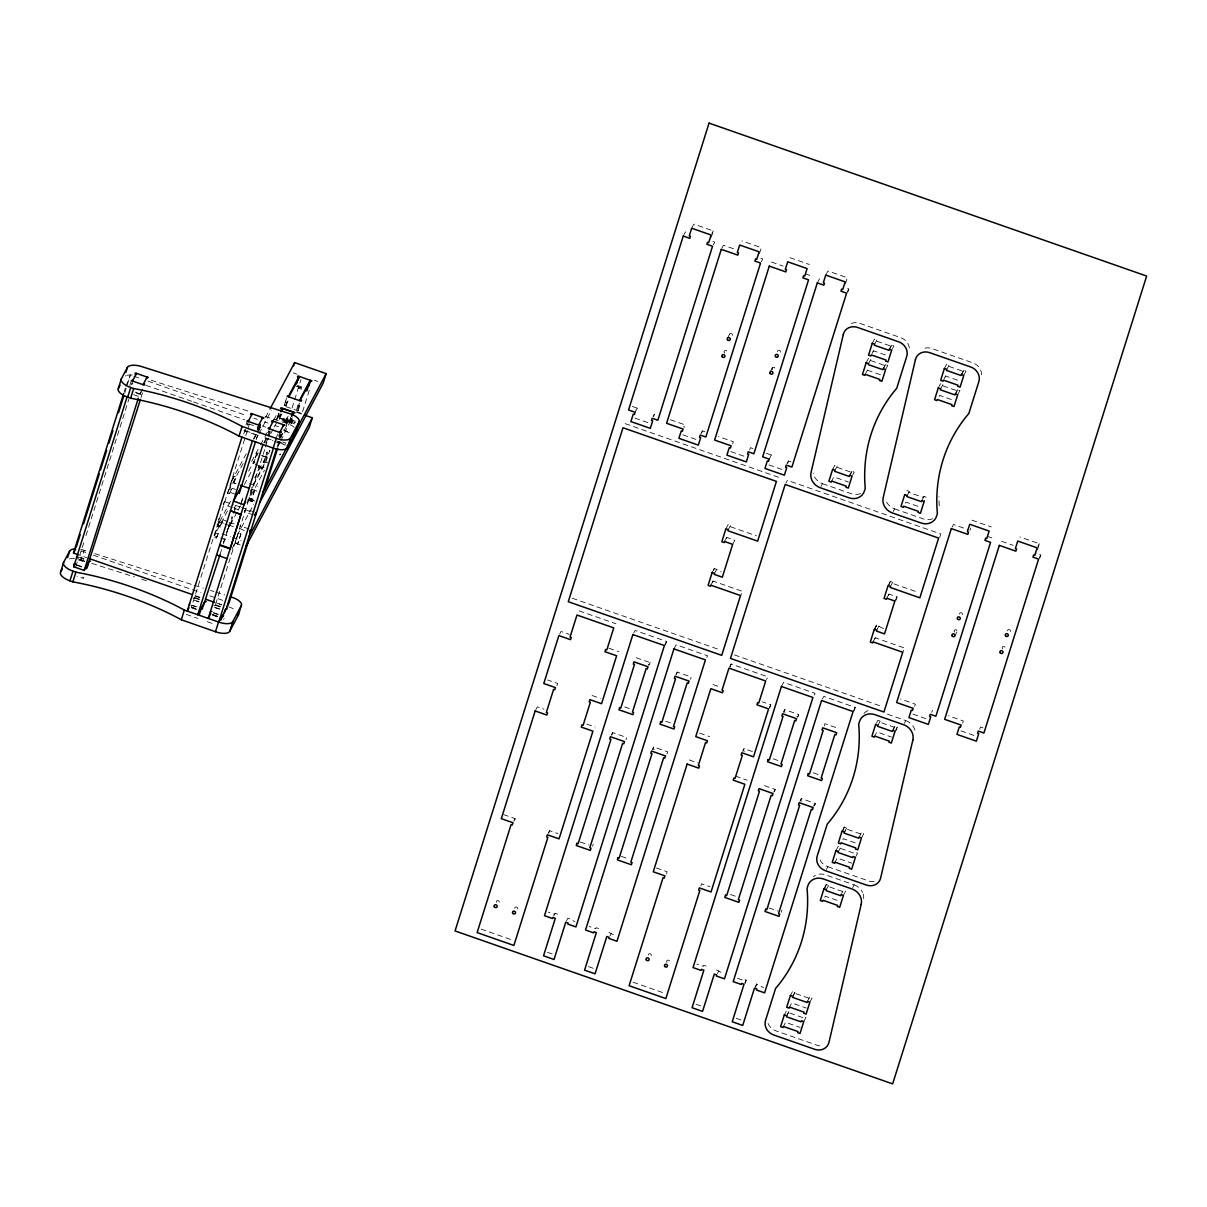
<?xml version="1.0" encoding="UTF-8"?>
<svg xmlns="http://www.w3.org/2000/svg" width="1207" height="1207" viewBox="0 0 1207 1207"><rect width="100%" height="100%" fill="white"/><g stroke="black" fill="none" stroke-linecap="round" stroke-linejoin="round"><path stroke-width="0.75" stroke-dasharray="5 3.75" d="M234.052 507.996C234.233 506.442 233.283 508.6 239.212 509.958M253.198 514.861L244.448 511.798L244.915 510.199M232.197 507.528L223.446 504.466L224.049 502.489M245.157 510.123L244.448 511.798L244.659 510.938M223.37 523.28L218.105 521.439L218.331 520.564M227.897 521.59L219.146 518.527L218.814 519.779M229.345 522.782L234.912 524.019M244.357 530.612L239.242 528.198M248.898 528.938L240.148 525.875L239.937 526.75M713.835 569.991L714.333 568.376L721.273 571.967M883.479 628.651L876.538 625.06L873.853 630.793M216.204 538.066L218.814 532.604L216.204 538.066L213.805 537.236L219.885 520.73L222.284 521.56L219.689 527.021L222.284 521.56M227.218 529.617L230.326 524.623L236.391 505.326M124.246 391.656L125.362 388.081M125.935 386.285L130.371 374.985L124.728 392.924M129.843 385.455L131.367 380.612M131.518 384.927L133.042 380.084M75.8 566.732L77.218 562.236M83.736 542.728L79.783 555.28L86.783 557.725M85.984 535.561L128.832 399.261M79.436 559.475A13.488 5.552 17.5 0 1 81.05 559.942L84.098 550.256L87.658 551.388M133.63 394.629L138.88 396.469L140.887 391.868M136.346 393.105L141.159 394.795L142.185 391.566M141.038 397.556L142.728 392.169M246.002 424.939L247.526 420.096M243.663 433.917L246.077 428.47M247.163 425.347L248.687 420.504M247.299 430.733L191.445 607.151L198.446 609.595M247.873 428.938L249.562 423.551M235.591 489.454L232.121 488.247L229.511 493.708L227.701 493.075L233.871 476.252L236.27 477.097L233.555 482.86L236.979 484.067M229.511 493.708L232.121 488.247M233.555 482.86L236.27 477.097M257.272 429.601L258.223 426.599M257.151 430.627L259.188 424.17M258.328 430.356L259.354 427.127M258.826 429.42L260.139 425.437M220.036 554.541L222.842 545.579M223.416 543.784L232 516.46M234.128 509.716L235.259 506.125M256.11 439.786L260.063 427.233M240.585 504.526L243.105 497.133L241.083 503.591M257 452.972L253.455 463.609L257 452.972L258.162 453.379M268.165 432.679L269.689 427.836M219.81 609.294L214.559 607.468L264.921 448.823M265.48 447.028L268.301 438.066M268.859 436.27L270.549 430.899M232.106 549.11L238.02 534.686M252.414 488.91L249.366 498.612L251.75 499.442L254.798 489.755L252.414 488.91L250.724 492.079M254.752 501.041L251.509 499.909L254.798 489.755M278.742 413.232L277.731 416.46L295.232 422.586M240.917 533.916L237.628 544.07L240.917 533.916L238.533 533.072M264.786 462.93L263.624 462.522L267.169 451.886L266.672 452.836L267.833 453.244L264.786 462.93L251.705 487.537M279.028 413.518L277.504 418.361L278.666 418.769L280.19 413.926M292.381 417.728L289.801 423.008L279.3 419.327L280.99 413.956M286.617 397.918L284.083 405.99L286.602 398.612M284.565 405.084L285.727 405.492L287.764 399.019M286.059 405.884L288.322 398.702M278.681 436.361L280.205 431.518M279.345 437.703L280.356 434.475L278.772 437.719M277.112 447.118L281.08 434.505M285.199 422.706L286.828 418.18L295.579 421.243M286.828 418.18L286.481 419.251L288.141 416.143M278.244 446.364L280.477 439.257M281.035 437.492L282.151 433.947M294.221 427.308A11.512 4.737 17.5 0 0 286.451 423.265L288.488 416.792M292.019 408.117L300.996 379.541M289.801 423.008L291.49 417.622M279.979 454.918L280.311 453.847L279.813 454.783M280.748 440.902L291.868 417.999M290.344 422.842L291.506 423.25L293.527 417.471M296.56 409.565L298.823 402.384M285.833 406.608L298.084 410.893L298.567 409.973L297.405 409.565L299.427 403.108M298.084 410.893L300.618 402.806M302.519 411.798L309.822 388.579M632.377 406.457L637.296 408.162L636.602 410.38L635.425 409.973M503.485 814.559L515.148 818.648L514.454 820.851L513.292 820.443M556.955 685.697L557.649 683.479L547.646 679.994M653.681 416.355L654.375 414.137L652.927 416.883M711.361 237.01L713.292 230.899L693.859 224.11L691.671 228.229M548.883 832.875L549.577 830.672L557.906 833.584M701.705 433.117L702.399 430.914L705.22 431.91M759.414 253.681L761.3 247.691L741.867 240.902M557.513 914.167L555.129 913.337L554.782 914.408L548.295 912.145M611.964 734.807L612.658 732.604L626.674 737.492L625.98 739.695M592.516 846.303L593.21 844.1M636.195 657.74L650.211 662.628L649.517 664.846L648.34 664.438M665.449 645.036L666.581 641.46L635.063 630.446L632.875 634.565M732.619 443.935L733.313 441.717L718.452 436.527M667.003 754.043L667.697 751.84L653.696 746.937L653.002 749.155L654.179 749.562M676.539 674.291L677.233 672.088L691.234 676.976L690.54 679.179M749.713 449.909L750.407 447.691L753.228 448.687M712.688 582.151L713.02 581.065L742.712 591.445L740.525 595.564M726.403 538.473L726.75 537.402L734.852 540.238L732.664 544.342M725.89 528.832L728.077 524.713L730.476 525.558L730.129 526.629L756.336 535.787M608.992 932.392L615.902 936.013M766.445 453.304L771.348 455.024L770.654 457.227L769.493 456.819M787.749 463.201L788.443 460.999L791.264 461.979M845.428 283.871L847.344 277.746L827.927 270.956L825.739 275.075M847.661 292.607L848.793 289.016L845.956 288.02M730.069 667.411L731.14 664.016L767.893 676.871L766.445 679.616M666.43 873.959L667.124 871.756L655.446 867.667M700.845 885.998L701.539 883.78L709.882 886.692M752.368 751.539L744.04 748.627L743.346 750.829L744.508 751.237M832.619 469.432L834.806 465.314L837.19 466.143L836.858 467.23L851.493 472.344L851.825 471.258L854.224 472.103L852.036 476.207M880.386 374.713L867.365 370.172L864.846 375.362M866.173 362.673L868.361 358.57L870.76 359.399L870.413 360.471L885.063 365.6L885.395 364.514L887.794 365.359L885.606 369.463M873.129 351.871L873.461 350.784L886.481 355.341M872.269 343.286L874.456 339.167L876.855 340.012L876.508 341.083L891.158 346.198L891.49 345.127L893.889 345.956L891.701 350.075M769.659 708.328L770.775 704.767L762.447 701.855M796.876 716.339L798.038 716.747L798.732 714.544L784.731 709.656L784.037 711.858L785.214 712.266M774.502 791.611L775.196 789.408L761.195 784.505M716.49 969.96L723.415 973.581M813.503 805.235L814.665 805.642L815.359 803.44L801.357 798.551L800.663 800.754L801.84 801.161M824.2 725.89L824.894 723.687L838.895 728.575M745.096 983.69L746.213 980.114L743.829 979.284L743.482 980.356L736.994 978.092M905.582 503.198L905.929 502.127L918.934 506.668M906.925 490.51L909.309 491.355L908.977 492.426L923.611 497.54L923.958 496.469L926.342 497.299L924.155 501.418M939.152 396.454L939.484 395.383L954.134 400.498M938.292 387.885L940.479 383.766L942.878 384.611L942.531 385.682L957.181 390.796L957.513 389.725L959.912 390.555L957.724 394.674M945.247 377.067L945.579 375.996L960.229 381.11M944.387 368.497L946.575 364.378L948.974 365.208L948.627 366.294L963.277 371.409L963.608 370.323L966.007 371.168L963.82 375.286M755.537 987.552L756.653 984.007L763.563 987.613M781.216 912.251L781.91 910.048M889.272 584.641L890.283 581.412L892.682 582.242L892.335 583.313L918.542 592.471M874.879 638.835L875.226 637.764L904.918 648.129L902.73 652.248M888.608 595.172L888.956 594.085L897.057 596.922L895.971 600.377M854.149 710.983L855.28 707.408L823.762 696.394L821.575 700.513M825.105 887.96L826.176 884.565L828.56 885.41L828.228 886.481L842.863 891.596L843.195 890.525L845.594 891.354L843.406 895.473M843.195 830.446L844.251 827.051L846.65 827.896L844.115 833.086M786.376 1016.732L788.91 1011.541L786.511 1010.697L784.324 1014.815M792.471 997.344L795.006 992.154L792.607 991.324L790.419 995.428M824.834 897.254L825.181 896.182L839.816 901.297M835.968 850.558L838.156 846.439L840.555 847.269L840.208 848.355L854.858 853.47L855.19 852.398L857.589 853.228L855.401 857.347M842.924 839.74L843.255 838.669L857.905 843.784M876.357 723.053L877.821 720.307L880.205 721.152L879.873 722.224L894.508 727.338L894.855 726.267L897.239 727.097L896.182 730.491M939.71 537.492L940.811 533.977L787.371 480.341L785.908 483.087M809.837 1002.217L812.024 998.114L809.641 997.269L809.293 998.355L794.659 993.225M861.496 837.96L863.684 833.841L861.285 833.011L860.953 834.082L846.303 828.968M914.65 706.412L915.344 704.209L900.482 699.004M970.036 530.265L970.73 528.062M931.744 712.386L932.438 710.169M962.658 723.189L963.352 720.986L948.491 715.781M979.752 729.164L980.446 726.961L983.267 727.942M1037.462 549.728L1039.348 543.738L1019.93 536.949M1039.665 558.585L1040.781 554.994L1035.138 553.017M224.276 502.429L223.476 504.451M245.021 510.516L244.478 511.798M218.708 519.432L219.116 518.542M218.542 520.534L218.15 521.439M142.773 389.137L140.495 393.452L141.657 393.859L141.159 394.795M244.478 429.783L243.98 430.718L256.804 435.214L257.302 434.279M253.304 439.197L255.884 434.339M260.621 425.437L259.445 427.64L248.944 423.974M233.871 476.252L231.684 480.371L234.083 481.216M246.198 453.757L231.216 481.94L236.074 483.645M254.119 438.85L260.29 427.248M265.585 417.305L269.101 410.667M260.863 427.595L259.188 428.123M243.15 463.458L228.168 491.626L236.874 494.795M256.367 438.594L258.132 435.289M259.007 433.63L271.349 410.425M219.885 520.73L217.441 525.649L219.644 521.545M230.552 501.237L217.335 526.101L222.194 527.806M251.69 461.466L259.626 446.545M260.516 444.885L264.031 438.262M264.921 436.602L267.562 431.638M273.733 420.036L277.248 413.398M265.465 437.13L264.967 438.066L273.008 440.872M227.504 510.938L214.288 535.787L228.606 540.917M248.642 471.152L258.343 452.927M263.805 442.863L269.795 431.382M275.965 419.78L279.104 414.001M264.454 442.848L268.799 434.686M276.614 419.991L280.084 413.458M265.585 443.376L269.946 435.184M270.821 433.539L273.431 428.621M274.306 426.976L276.931 422.058M285.727 405.492L289.016 399.321M244.387 484.565L252.218 469.825M280.145 417.32L281.865 414.061M279.3 419.327L279.798 418.391L290.299 422.073M229.737 524.426L228.123 528.741M254.752 477.851L267.833 453.244M275.709 438.413L278.168 433.796M269.312 451.116L269.81 450.166L265.917 461.874L250.302 491.264M226.373 532.498L237.191 511.949M238.066 510.305L240.676 505.386M239.559 507.77L240.057 506.819M263.624 462.522L264.122 461.587L267.622 462.809M223.325 542.199L225.03 539.001L222.631 538.171M286.24 425.302L290.585 417.139M277.821 442.547L278.319 441.611M280.296 437.764L290.766 418.075M247.043 502.972L264.469 470.217M278.123 445.821L279.873 442.531M297.405 409.565L300.679 403.41M291.506 423.25L292.003 422.314L278.002 417.426M237.251 535.274L253.802 504.149M214.559 607.468L220.051 608.841M223.627 619.508L224.125 618.572M683.253 236.044L685.44 231.925L688.714 233.072M711.828 233.645L713.292 230.899M713.262 244.9L714.725 242.154L711.904 241.174M722.012 247.978L723.476 245.232L735.033 249.276M635.108 412.281L637.296 408.162M559.595 634.218L561.044 631.472L569.387 634.384M761.27 261.693L762.733 258.947L757.091 256.985M727.444 338.216L729.632 334.098M535.893 709.595L537.341 706.849L544.01 709.188M700.935 433.66L702.399 430.914M513.699 821.379L515.148 818.648M817.32 282.891L819.508 278.772M770.126 371.952L772.314 367.833M548.114 833.418L549.577 830.672M611.21 735.335L612.658 732.604M847.329 291.762L848.793 289.016M648.747 665.374L650.211 662.628M664.393 645.564L666.581 641.46M728.289 529.662L730.476 525.558M724.562 541.521L726.75 537.402M769.161 459.128L771.348 455.024M712.145 572.495L714.333 568.376M673.913 648.898L676.101 644.779L707.619 655.793L705.431 659.912M714.559 573.325L716.747 569.206M710.832 585.184L713.02 581.065M786.979 463.729L788.443 460.999M675.784 674.819L677.233 672.088M553.666 916.068L555.129 913.337M652.248 749.683L653.696 746.937M566.49 920.79L567.954 918.059L574.879 921.665M874.668 344.116L876.855 340.012M871.997 353.53L873.461 350.784M868.572 363.518L870.76 359.399M865.917 372.918L867.365 370.172M889.303 349.23L891.49 345.127M888.971 350.317L891.158 346.198M883.207 368.633L885.395 364.514M821.047 486.406L822.495 483.66A13.488 12.251 28 0 1 813.141 472.963M882.875 369.704L885.063 365.6M729.677 666.762L731.14 664.016M835.003 470.262L837.19 466.143M831.276 482.106L833.811 476.916L848.446 482.031M849.637 475.377L851.825 471.258M849.306 476.448L851.493 472.344M609.927 935.968L611.376 933.237M742.577 751.373L744.04 748.627M946.786 369.327L948.974 365.208M769.327 707.513L770.775 704.767M944.13 378.742L945.579 375.996M781.412 686.466L783.599 682.362L815.117 693.361L812.93 697.48M940.691 388.714L942.878 384.611M961.421 374.442L963.608 370.323M961.089 375.513L963.277 371.409M783.283 712.386L784.731 709.656M955.325 393.829L957.513 389.725M954.993 394.915L957.181 390.796M893.165 511.602L894.613 508.856A13.488 12.251 28 0 1 885.621 499.728M906.789 496.545L909.309 491.355M797.284 717.29L798.732 714.544M921.771 500.588L923.958 496.469M773.747 792.154L775.196 789.408M888.096 585.516L890.283 581.412M890.494 586.361L892.682 582.242M886.768 598.204L888.956 594.085M874.351 629.179L876.538 625.06M874.019 630.265L876.207 626.146M876.765 630.009L878.952 625.905M873.038 641.868L875.226 637.764M894.87 601.041L897.057 596.922M799.909 801.282L801.357 798.551M853.077 711.527L855.28 707.408M952.051 527.233L953.515 524.487L968.376 529.692M717.426 973.551L718.874 970.805M813.91 806.185L815.359 803.44M878.017 725.256L880.205 721.152M874.29 737.115L876.825 731.925L891.46 737.039M744.764 982.86L746.213 980.114M755.19 986.738L756.653 984.007M892.667 730.371L894.855 726.267M892.32 731.457L894.508 727.338M895.051 731.216L897.239 727.097M842.064 831.17L844.251 827.051M844.462 832.015L846.65 827.896M826.433 869.462L827.896 866.717A12.221 11.104 28 0 1 819.221 857.694M904.36 723.34L905.808 720.609L885.47 713.488M838.02 852.474L840.555 847.269M954.752 636.119L956.94 632M834.641 863.246L837.16 858.056L851.795 863.171M823.989 888.684L826.176 884.565M826.373 889.529L828.56 885.41M859.097 837.13L861.285 833.011M840.676 895.715L843.195 890.525M792.818 996.273L795.006 992.154M852.715 887.613L854.164 884.867L825.347 874.788A12.553 11.406 28 0 0 813.382 876.659M789.091 1008.117L791.611 1002.926L806.246 1008.041M786.723 1015.645L788.91 1011.541M1037.899 546.469L1039.348 543.738M782.996 1027.504L785.516 1022.314L800.15 1027.429M1039.333 557.74L1040.781 554.994M807.453 1001.388L809.641 997.269M803.756 1021.605L805.944 1017.486L803.545 1016.656L803.213 1017.727L788.563 1012.613M228.711 525L233.871 526.916M151.237 380.28L250.875 411.949M265.102 416.475L286.451 423.265M94.78 553.651L192.622 584.761M194.402 585.32L203.304 588.141M210.41 590.404L213.971 591.536M215.751 592.109L224.653 594.93M81.05 559.942L84.611 561.074M91.732 563.337L134.43 576.916M141.536 579.179L148.657 581.442M194.915 596.152L200.256 597.842M221.59 604.632L216.264 602.927L221.681 604.873M224.879 523.944L229.405 525.498M220.096 525.679L217.019 524.909M789.891 257.679L809.309 264.469M771.484 262.01L783.056 266.053M805.099 273.763L810.742 275.739M971.922 520.157L991.339 526.946M670.443 419.749L685.304 424.939L684.61 427.157L683.449 426.75M987.13 536.24L992.773 538.216M1001.523 541.279L1013.095 545.308M634.837 418.075L648.974 423.008M682.86 434.852L696.982 439.786M730.869 451.629L744.991 456.563M768.904 464.921L783.026 469.855M822.495 483.66L851.312 493.723A12.553 11.406 28 0 0 860.697 493.467M894.613 508.856L923.43 518.935A12.553 11.406 28 0 0 932.815 518.663M625.166 423.657L778.606 477.278M293.361 372.918L296.862 374.14M314.363 380.25L317.863 381.487M297.148 385.32L302.399 387.16M296.65 386.255L303.651 388.714M296.816 386.406L303.817 388.85M298.069 387.96L301.569 389.182M296.711 411.738L301.961 413.579M296.53 412.281L301.78 414.107M286.315 419.116L295.232 422.314M294.568 423.793L284.052 420.111L283.554 421.062L284.731 421.469M133.902 376.222L140.963 378.696M148.008 381.156L246.786 415.676M253.847 418.15L257.363 419.372M264.424 421.847L267.954 423.069M275.015 425.543L278.53 426.78M282.936 429.888L289.936 432.332M284.505 431.035L289.771 432.875M145.821 385.274L191.687 401.297M193.452 401.916L244.599 419.795M262.236 425.95L265.766 427.187M131.88 383.63L133.042 384.037M247.526 424.049L248.687 424.457M268.527 431.382L269.689 431.789M280.205 435.471L281.367 435.878M282.513 441.913L286.014 443.135M276.75 441.008L285.516 444.07M134.988 392.079L140.238 393.904M245.383 430.673L254.134 433.735M266.385 438.005L273.385 440.464M278.485 442.305L287.251 445.353M274.668 441.475L285.169 445.142M261.874 455.507L267.124 457.332M261.768 455.748L270.564 458.826M253.953 462.658L255.115 463.066M255.205 464.212L264.001 467.29M258.328 466.128L263.579 467.969M258.494 466.279L263.745 468.105M257.996 467.215L263.247 469.055M912.899 714.106L927.021 719.04M960.908 730.884L975.03 735.817M249.442 483.539L258.011 486.542M572.224 598.219L720.398 650M734.429 654.918L882.589 706.698M252.399 489.454L257.8 491.34M229.888 488.956L231.699 489.589M579.164 610.908L615.932 623.763M248.506 498.053L255.507 500.498M249.758 499.592L253.259 500.83M247.888 499.909L256.669 502.987M247.661 500.06L252.912 501.901M224.487 501.554L233.238 504.617M234.988 505.205L240.238 507.046M241.611 507.604L254.239 511.949M246.59 510.214L250.105 511.451M608.811 648.159L618.814 651.659M713.02 684.58L719.689 686.919M222.239 533.811L230.793 536.798M232.513 537.402L241.083 540.389M215.993 533.117L218.392 533.962M235.486 542.773L237.87 543.603M235.456 543.301L240.6 545.096M592.079 695.519L600.407 698.431M624.638 706.895L629.888 708.735M665.66 721.243L670.926 723.068M699.607 733.102L709.61 736.602M773.174 758.811L778.424 760.636M813.322 772.842L818.572 774.683M586.783 724.125L595.111 727.036M689.318 759.957L697.646 762.869M735.41 776.071L747.073 780.144M80.975 550.799L86.255 552.64M93.316 555.114L200.905 592.712M209.731 595.79L223.838 600.724M195.202 595.594L200.679 597.54M79.285 557.196L84.098 558.871M194.93 597.616L199.743 599.291M215.932 604.948L220.76 606.638M80.356 558.102L83.856 559.324M194.252 597.918L199.502 599.743M215.253 605.25L220.504 607.091M192.833 597.993L193.995 598.4M213.835 605.326L214.997 605.733M79.903 559.852L85.154 561.693M199.049 601.493L193.558 600.12L198.808 601.961M77.912 559.701L84.912 562.145M76.795 564.801L83.796 567.245M192.441 605.22L197.692 607.061M213.443 612.568L218.693 614.393M76.841 565.359L81.654 567.049M190.887 605.22L197.314 607.468M213.488 613.126L218.316 614.801M212.447 614.484L217.713 616.324M191.747 607.423L196.997 609.263M212.749 614.77L217.999 616.611M191.506 607.89L196.756 609.716M212.507 615.223L217.758 617.064M82.755 577.082L83.917 577.489L83.419 578.425L77.007 576.177M186.24 614.348L197.903 618.437M207.242 621.696L215.404 624.547M827.896 866.717L868.391 880.869A11.512 10.456 28 0 0 874.637 881.472M580.22 842.003L589.001 845.066M621.258 856.336L628.289 858.796M730.507 894.523L735.787 896.363M768.919 907.951L777.7 911.013M598.551 928.515L596.167 927.67L595.82 928.741L589.333 926.478M706.05 966.083L703.666 965.238L703.319 966.324L696.831 964.046M481.065 929.103L512.568 940.117M547.465 952.308L554.466 954.752M588.503 966.656L593.753 968.482M633.041 982.211L664.544 993.225M696.001 1004.224L701.252 1006.065M736.164 1018.255L741.415 1020.096M80.869 549.411A13.488 5.552 17.5 0 1 84.098 550.256M69.418 558.932A13.488 5.552 17.5 0 1 74.668 558.63M228.711 606.895A11.512 4.737 17.5 0 1 235.516 610.154M125.377 376.056A13.488 5.552 17.5 0 1 126.177 375.633M127.157 375.302A13.488 5.552 17.5 0 1 132.408 375M724.819 353.063A1.554 1.403 28 0 1 724.381 350.95A1.554 1.403 28 0 1 726.599 350.89A1.554 1.403 28 0 1 726.659 353.017M729.42 334.792A1.554 1.403 28 0 1 731.714 333.736A1.554 1.403 28 0 1 731.698 336.225M772.525 369.583A1.554 1.403 28 0 1 772.48 367.637A1.554 1.403 28 0 1 774.517 367.592A1.554 1.403 28 0 1 774.924 369.523M777.444 351.584A1.554 1.403 28 0 1 779.541 350.422A1.554 1.403 28 0 1 780.024 352.806M954.556 632.061A1.554 1.403 28 0 1 954.601 630.039A1.554 1.403 28 0 1 956.744 630.25A1.554 1.403 28 0 1 956.698 632.272M959.459 614.061A1.554 1.403 28 0 1 960.863 612.749A1.554 1.403 28 0 1 962.477 614.061A1.554 1.403 28 0 1 961.36 615.6M648.28 955.039A1.554 1.403 28 0 1 649.668 953.711A1.554 1.403 28 0 1 651.297 955.009A1.554 1.403 28 0 1 650.196 956.563M667.079 962.492A1.554 1.403 28 0 1 667.124 960.455A1.554 1.403 28 0 1 669.282 960.666A1.554 1.403 28 0 1 669.236 962.688M768.059 1023.461A12.221 11.104 28 0 0 776.252 1030.974L816.732 1045.126A11.512 10.456 28 0 0 822.978 1045.73M854.164 884.867A13.488 12.251 28 0 1 862.598 892.486M863.156 893.995A13.488 12.251 28 0 1 863.654 898.672M905.808 720.609A13.488 12.251 28 0 1 915.178 731.291M863.94 713.443A12.553 11.406 28 0 1 870.624 709.912M909.354 348.099A12.221 11.104 28 0 0 900.422 337.553L859.927 323.401A11.512 10.456 28 0 0 849.472 324.472M496.364 902.308A1.554 1.403 28 0 1 497.631 900.603A1.554 1.403 28 0 1 499.351 902.142M514.695 908.313A1.554 1.403 28 0 1 517.003 907.302A1.554 1.403 28 0 1 516.943 909.776M1002.564 648.853A1.554 1.403 28 0 1 1002.61 646.816A1.554 1.403 28 0 1 1004.752 647.027A1.554 1.403 28 0 1 1004.707 649.049M1007.483 630.839A1.554 1.403 28 0 1 1009.595 629.692A1.554 1.403 28 0 1 1010.063 632.061M981.517 374.849A12.221 11.104 28 0 0 972.54 362.749L932.045 348.597A11.512 10.456 28 0 0 921.59 349.683M939.272 505.824A159.958 145.323 28 0 1 938.986 496.711"/><path stroke-width="1.5" d="M231.759 597.193A11.512 4.737 17.5 0 1 241.279 605.642L238.232 615.344L229.798 631.201A12.221 5.039 17.5 0 1 215.48 631.714L181.291 619.749A159.958 65.902 17.5 0 0 72.858 581.865L69.946 580.839A12.553 5.175 17.5 0 1 60.591 572.073L63.639 562.371L69.644 551.086A13.488 5.552 17.5 0 1 74.864 548.883M63.639 562.371A12.553 5.175 17.5 0 0 72.993 571.152L75.905 572.163A159.958 65.902 17.5 0 1 184.339 610.063L218.754 622.088L273.446 448.159L239.031 436.119A159.958 65.902 17.5 0 0 130.597 398.235L127.686 397.209A12.553 5.175 17.5 0 1 118.331 388.443L121.379 378.742L127.384 367.456A13.488 5.552 17.5 0 1 141.838 366.626L289.499 413.563A11.512 4.737 17.5 0 1 299.019 422.012L295.971 431.714L287.538 447.571A12.221 5.039 17.5 0 1 273.22 448.084L276.267 438.382A12.221 5.039 17.5 0 0 290.585 437.885L299.019 422.012M67.607 557.543L69.644 551.086M125.86 372.299L127.384 367.456M78.787 554.903L73.491 553.062L123.672 393.452M76.237 547.148L80.19 534.595M83.57 523.838L99.366 473.627M100.483 470.036L106.699 450.317M108.947 443.135L112.9 430.582M118.527 412.658L123.612 396.515M85.546 567.863L84.188 570.428L73.687 566.762L127.248 396.394M69.946 580.839L72.993 571.152M127.686 397.209L130.733 387.522A12.553 5.175 17.5 0 1 121.379 378.742M72.858 581.865L75.905 572.163M130.597 398.235L133.645 388.533L130.733 387.522M84.188 570.428L138.322 398.265M87.839 564.876L140.465 399.351M87.251 567.411L88.413 563.367M181.291 619.749L184.339 610.063M239.031 436.119L242.079 426.433A159.958 65.902 17.5 0 0 133.645 388.533M241.943 437.145L187.251 611.089L188.971 607.845M252.444 440.811L197.752 614.755L201.192 608.283M199.427 614.257L201.448 607.8L204.496 602.067L206.171 601.539M202.972 606.91L220.036 554.541M239.197 493.572L255.552 441.566M262.945 444.478L208.253 618.422L210.833 613.563M240.947 514.454L230.446 510.772L240.947 514.438L230.281 548.37L219.78 544.704M293.648 365.842L294.659 362.613L326.177 373.627L323.114 383.313L259.626 502.731M215.48 631.714L218.527 622.012A12.221 5.039 17.5 0 0 232.845 621.514L241.279 605.642M220.941 619.991L225.513 609.414L227.172 608.871M224.502 612.643L225.513 609.414M296.575 383.766L298.612 377.308L297.45 376.886L297.948 375.95L311.949 380.854L310.29 381.382L300.452 399.879L301.614 400.286L301.131 401.192L287.13 396.303L288.775 395.79L298.612 377.308M226.946 606.699L276.614 448.702M247.933 542.788L229.134 602.58L225.302 610.682M264.861 488.926L277.685 448.129M229.798 631.201L232.845 621.514M287.538 447.571L290.585 437.885M306.819 391.008L310.199 380.235L299.381 400.588M308.766 386.225L310.29 381.382M305.28 415.344L312.281 417.788L309.233 427.474L245.745 546.892M250.075 530.824C251.75 526.901 248.536 535.033 250.181 531.171M118.331 388.443L120.036 385.214M132.544 381.005L136.587 373.385M143.045 384.671L147.088 377.067M60.591 572.073L62.311 568.844M73.491 553.062L75.679 548.944M73.642 564.242L75.302 563.714M77.686 556.638L77.188 557.574L78.349 557.981M73.687 566.762L75.045 564.197M86.466 568.723L86.964 567.788L85.803 567.381L88.85 561.647L90.525 561.119M248.189 421.439L252.233 413.82M258.69 425.105L262.734 417.501M269.991 409.022L294.659 362.613M269.191 428.772L273.235 421.168M241.958 485.154L233.494 501.086L243.995 504.752L245.67 501.584M280.959 411.828L282.694 408.57L293.195 412.236L291.46 415.495M288.88 396.907L299.698 376.569M279.692 432.438L283.736 424.834M189.288 604.662L189.786 603.726M291.641 416.43L293.392 413.156L295.051 412.628L281.05 407.725L280.552 408.675L281.714 409.082M262.673 493.044L290.887 439.967M292.652 436.647L326.177 373.627M202.127 609.143L202.625 608.207L201.448 607.8M248.793 537.206L312.281 417.788M210.29 611.994L211.949 611.466M218.754 622.088L222.194 615.615M223.129 616.49L223.627 615.555L222.465 615.148M136.089 374.351L134.928 373.944L135.425 372.993L148.25 377.489L146.59 378.017M251.735 414.77L250.573 414.348L251.071 413.413L263.911 417.909L262.236 418.437M272.737 422.103L271.575 421.696L272.073 420.76L284.912 425.241L283.253 425.769M133.042 380.084L131.367 380.612L144.206 385.093L144.704 384.158L143.542 383.751M248.687 420.504L247.028 421.032L259.852 425.513L260.35 424.577L259.188 424.17M269.689 427.836L268.014 428.364L280.869 432.86L281.367 431.925L280.205 431.518M242.079 426.433L276.267 438.382M240.404 485.259L248.974 488.262M219.599 545.247L230.099 548.913M216.551 554.933L227.052 558.615M89.363 558.615L191.672 594.357M205.778 599.291L214.605 602.384M238.307 613.307A11.512 4.737 17.5 0 1 238.232 615.344M296.243 430.401A11.512 4.737 17.5 0 1 295.971 431.714M254.949 515.389L255.99 512.568L254.949 515.389M843.286 334.565L811.074 472.435A13.488 12.251 28 0 0 820.307 487.764L849.124 497.842A12.553 11.406 28 0 0 864.408 491.068L865.253 488.382A159.958 145.323 28 0 1 896.726 388.292L906.638 356.729A12.221 11.104 28 0 0 898.234 341.656L857.739 327.504A11.512 10.456 28 0 0 843.286 334.565M915.404 359.761L883.192 497.631A13.488 12.251 28 0 0 892.426 512.975L921.243 523.053A12.553 11.406 28 0 0 936.526 516.279L937.371 513.578A159.958 145.323 28 0 1 968.844 413.503L978.756 381.94A12.221 11.104 28 0 0 970.353 366.868L929.858 352.716A11.512 10.456 28 0 0 915.404 359.761M861.21 904.315L829.013 1042.184A11.512 10.456 28 0 1 814.544 1049.245L774.064 1035.093A12.221 11.104 28 0 1 765.645 1020.021L775.573 988.458A159.958 145.323 28 0 0 807.045 888.367L807.89 885.682A12.553 11.406 28 0 1 823.159 878.907L851.976 888.971A13.488 12.251 28 0 1 861.21 904.315M912.854 740.057L880.657 877.927A11.512 10.456 28 0 1 866.188 884.972L825.709 870.82A12.221 11.104 28 0 1 817.29 855.748L827.217 824.185A159.958 145.323 28 0 0 858.69 724.109L859.535 721.424A12.553 11.406 28 0 1 874.803 714.65L903.621 724.713A13.488 12.251 28 0 1 912.854 740.057M712.145 572.495L708.102 585.425L710.501 586.255L710.832 585.184L740.525 595.564L721.726 655.356L568.271 601.72L622.978 427.761L776.418 481.397L757.649 541.128L727.942 530.748L728.289 529.662L725.89 528.832L721.831 541.762L724.215 542.592L724.562 541.521L732.664 544.342L722.329 577.202L714.227 574.396L714.559 573.325L712.145 572.495M874.351 629.179L870.307 642.109L872.691 642.954L873.038 641.868L902.73 652.248L883.931 712.039L730.476 658.418L785.184 484.46L938.624 538.081L919.855 597.812L890.147 587.432L890.494 586.361L888.096 585.516L884.037 598.446L886.421 599.275L886.768 598.204L894.87 601.041L884.535 633.886L876.433 631.095L876.765 630.009L874.351 629.179M709.052 123.114L455.054 930.944L892.652 1083.886L1146.65 276.056L709.052 123.114M683.253 236.044L628.56 409.988L635.108 412.281L634.414 414.484L633.237 414.076L630.884 421.575L650.317 428.349L652.67 420.866L651.493 420.458L652.187 418.256L657.845 420.232L712.537 246.273L706.88 244.297L707.528 242.26L708.69 242.667L711.104 235.018L691.671 228.229L689.272 235.878L690.434 236.285L689.8 238.322L683.253 236.044M535.154 710.968L501.297 818.678L512.96 822.752L512.266 824.969L511.104 824.562L477.127 932.604L513.895 945.458L547.857 837.402L546.696 836.994L547.39 834.791L559.052 838.865L592.924 731.155L581.261 727.082L581.955 724.864L583.117 725.271L590.359 702.248L589.197 701.84L589.891 699.622L601.554 703.711L616.626 655.778L604.948 651.705L605.642 649.487L606.819 649.894L613.744 627.866L576.976 615.027L570.051 637.055L571.228 637.462L570.534 639.665L558.856 635.591L543.784 683.524L555.461 687.598L554.767 689.8L553.591 689.393L546.364 712.432L547.525 712.839L546.831 715.042L535.154 710.968M721.288 249.351L666.596 423.28L683.117 429.058L682.423 431.261L681.261 430.854L678.907 438.337L698.325 445.127L700.679 437.643L699.517 437.236L700.211 435.033L705.854 437.009L760.546 263.066L754.903 261.089L755.597 258.886L756.759 259.294L759.112 251.81L739.68 245.021L737.326 252.504L738.503 252.912L737.809 255.115L721.288 249.351M632.875 634.565L544.493 915.691L552.595 918.527L552.942 917.441L555.326 918.286L543.527 955.808L554.028 959.49L565.766 922.163L568.165 923.008L567.818 924.079L575.935 926.916L664.393 645.564L632.875 634.565M576.961 843.301L576.267 845.504L590.329 850.422L591.023 848.204L589.801 847.782L622.616 743.406L623.778 743.814L624.487 741.611L610.47 736.708L609.776 738.925L610.953 739.333L578.138 843.708L576.961 843.301M619.613 707.634L618.95 709.791L632.951 714.68L633.63 712.522L632.453 712.115L646.152 668.542L647.329 668.95L648.023 666.747L634.007 661.858L633.313 664.061L634.49 664.469L620.79 708.041L619.613 707.634M769.297 266.128L714.604 440.057L731.125 445.836L730.431 448.038L729.269 447.631L726.916 455.13L746.333 461.919L748.687 454.42L747.525 454.013L748.219 451.81L753.877 453.787L808.554 279.843L802.911 277.866L803.606 275.664L804.767 276.071L807.121 268.588L787.703 261.798L785.35 269.282L786.511 269.689L785.817 271.907L769.297 266.128M673.913 648.898L585.531 930.024L593.633 932.86L593.98 931.789L596.364 932.619L584.565 970.156L595.066 973.823L606.804 936.511L609.188 937.341L608.856 938.427L616.958 941.264L705.431 659.912L673.913 648.898M617.999 857.634L617.305 859.837L631.367 864.755L632.061 862.552L630.839 862.115L663.654 757.755L664.816 758.162L665.51 755.944L651.508 751.056L650.814 753.259L651.991 753.666L619.176 858.041L617.999 857.634M660.651 721.967L659.973 724.125L673.989 729.028L674.653 726.87L673.491 726.463L687.19 682.89L688.352 683.298L689.046 681.095L675.045 676.192L674.351 678.409L675.528 678.817L661.828 722.374L660.651 721.967M817.32 282.891L762.628 456.85L769.161 459.128L768.467 461.346L767.305 460.938L764.951 468.422L784.369 475.211L786.723 467.728L785.561 467.32L786.255 465.102L791.898 467.079L846.605 293.135L840.947 291.159L841.596 289.107L842.758 289.514L845.156 281.865L825.739 275.075L823.34 282.725L824.502 283.132L823.853 285.184L817.32 282.891M687.13 764.076L653.259 871.786L664.936 875.875L664.242 878.077L663.065 877.67L629.103 985.712L665.857 998.566L699.834 890.51L698.657 890.102L699.351 887.899L711.029 891.973L744.885 784.263L733.222 780.19L733.916 777.972L735.078 778.379L742.32 755.356L741.158 754.948L741.852 752.746L753.515 756.819L768.587 708.886L756.925 704.813L757.619 702.595L758.781 703.002L765.706 680.989L728.953 668.135L722.027 690.163L723.189 690.57L722.495 692.773L710.832 688.699L695.76 736.632L707.423 740.706L706.729 742.924L705.567 742.516L698.325 765.54L699.487 765.947L698.793 768.15L687.13 764.076M832.619 469.432L828.892 481.276L831.276 482.106L831.623 481.035L846.258 486.149L845.926 487.221L848.31 488.066L852.036 476.207L849.637 475.377L849.306 476.448L834.671 471.333L835.003 470.262L832.619 469.432M866.173 362.673L862.447 374.532L864.846 375.362L865.178 374.291L879.828 379.405L879.481 380.477L881.879 381.321L885.606 369.463L883.207 368.633L882.875 369.704L868.225 364.589L868.572 363.518L866.173 362.673M872.269 343.286L868.542 355.145L870.941 355.974L871.273 354.903L885.908 360.018L885.576 361.104L887.975 361.934L891.701 350.075L889.303 349.23L888.971 350.317L874.321 345.202L874.668 344.116L872.269 343.286M781.412 686.466L693.029 967.592L701.131 970.428L701.478 969.357L703.862 970.187L692.064 1007.724L702.565 1011.391L714.303 974.079L716.686 974.909L716.355 975.995L724.472 978.832L812.93 697.48L781.412 686.466M725.498 895.202L724.803 897.42L738.865 902.323L739.559 900.12L738.337 899.698L771.152 795.322L772.314 795.73L773.008 793.512L759.007 788.624L758.313 790.826L759.49 791.234L726.674 895.609L725.498 895.202M768.15 759.55L767.471 761.692L781.487 766.596L782.151 764.438L780.989 764.031L794.689 720.458L795.851 720.866L796.545 718.663L782.543 713.759L781.849 715.977L783.026 716.385L769.327 759.957L768.15 759.55M821.575 700.513L733.192 981.638L741.294 984.474L741.641 983.388L744.025 984.233L732.227 1021.756L742.727 1025.437L754.466 988.111L756.849 988.955L756.517 990.027L764.619 992.863L853.077 711.527L821.575 700.513M765.66 909.248L764.966 911.451L779.028 916.369L779.722 914.152L778.5 913.729L811.315 809.354L812.477 809.761L813.171 807.558L799.17 802.655L798.476 804.873L799.653 805.28L766.822 909.656L765.66 909.248M808.313 773.581L807.634 775.739L821.635 780.627L822.314 778.47L821.152 778.062L834.852 734.49L836.013 734.897L836.707 732.694L822.706 727.806L822.012 730.009L823.189 730.416L809.49 773.989L808.313 773.581M904.737 494.629L901.01 506.472L903.394 507.317L903.741 506.231L918.376 511.361L918.044 512.432L920.428 513.262L924.155 501.418L921.771 500.588L921.424 501.659L906.789 496.545L907.121 495.474L904.737 494.629M938.292 387.885L934.565 399.728L936.964 400.573L937.296 399.487L951.946 404.601L951.599 405.688L953.998 406.518L957.724 394.674L955.325 393.829L954.993 394.915L940.344 389.801L940.691 388.714L938.292 387.885M944.387 368.497L940.66 380.356L943.059 381.186L943.391 380.114L958.026 385.229L957.694 386.3L960.093 387.145L963.82 375.286L961.421 374.442L961.089 375.513L946.439 370.398L946.786 369.327L944.387 368.497M784.324 1014.815L780.597 1026.674L782.996 1027.504L783.328 1026.433L797.963 1031.547L797.631 1032.634L800.015 1033.464L803.756 1021.605L801.357 1020.76L801.026 1021.846L786.376 1016.732L786.723 1015.645L784.324 1014.815M790.419 995.428L786.692 1007.287L789.091 1008.117L789.423 1007.045L804.058 1012.16L803.726 1013.231L806.125 1014.076L809.837 1002.217L807.453 1001.388L807.106 1002.459L792.471 997.344L792.818 996.273L790.419 995.428M823.989 888.684L820.262 900.528L822.646 901.373L822.993 900.286L837.628 905.416L837.296 906.487L839.68 907.317L843.406 895.473L841.007 894.643L840.676 895.715L826.041 890.6L826.373 889.529L823.989 888.684M835.968 850.558L832.242 862.417L834.641 863.246L834.972 862.175L849.607 867.29L849.275 868.361L851.659 869.206L855.401 857.347L853.002 856.502L852.67 857.589L838.02 852.474L838.367 851.388L835.968 850.558M842.064 831.17L838.337 843.014L840.736 843.859L841.068 842.773L855.718 847.902L855.371 848.974L857.77 849.803L861.496 837.96L859.097 837.13L858.765 838.201L844.115 833.086L844.462 832.015L842.064 831.17M875.633 724.426L871.907 736.27L874.29 737.115L874.637 736.029L889.272 741.143L888.94 742.23L891.324 743.059L895.051 731.216L892.667 730.371L892.32 731.457L877.685 726.342L878.017 725.256L875.633 724.426M951.327 528.606L896.635 702.549L913.156 708.313L912.462 710.531L911.3 710.123L908.946 717.607L928.364 724.396L930.718 716.913L929.556 716.505L930.25 714.288L935.893 716.264L990.585 542.335L984.942 540.359L985.636 538.141L986.798 538.548L989.152 531.065L969.734 524.276L967.38 531.759L968.542 532.166L967.848 534.384L951.327 528.606M999.336 545.383L944.643 719.327L961.164 725.09L960.47 727.308L959.309 726.901L956.955 734.384L976.372 741.173L978.726 733.69L977.564 733.283L978.258 731.065L983.916 733.041L1038.593 559.113L1032.951 557.136L1033.645 554.918L1034.806 555.326L1037.16 547.842L1017.742 541.053L1015.389 548.551L1016.55 548.959L1015.856 551.161L999.336 545.383M727.429 339.65A1.554 1.403 28 0 0 730.069 339.861A1.554 1.403 28 0 0 728.772 337.598A1.554 1.403 28 0 0 727.429 339.65M722.088 356.608A1.554 1.403 28 0 0 724.713 356.85A1.554 1.403 28 0 0 723.446 354.571A1.554 1.403 28 0 0 722.088 356.608M775.452 356.427A1.554 1.403 28 0 0 778.077 356.638A1.554 1.403 28 0 0 776.78 354.375A1.554 1.403 28 0 0 775.452 356.427M770.096 373.385A1.554 1.403 28 0 0 772.736 373.627A1.554 1.403 28 0 0 771.469 371.364A1.554 1.403 28 0 0 770.096 373.385M957.468 618.904A1.554 1.403 28 0 0 960.108 619.116A1.554 1.403 28 0 0 958.811 616.868A1.554 1.403 28 0 0 957.468 618.904M952.127 635.863A1.554 1.403 28 0 0 954.752 636.119A1.554 1.403 28 0 0 953.485 633.841A1.554 1.403 28 0 0 952.127 635.863M646.303 959.897A1.554 1.403 28 0 0 648.928 960.078A1.554 1.403 28 0 0 647.601 957.83A1.554 1.403 28 0 0 646.303 959.897M664.665 966.279A1.554 1.403 28 0 0 667.29 966.535A1.554 1.403 28 0 0 666.023 964.257A1.554 1.403 28 0 0 664.665 966.279M494.327 906.774A1.554 1.403 28 0 0 496.967 906.97A1.554 1.403 28 0 0 495.639 904.722A1.554 1.403 28 0 0 494.327 906.774M512.688 913.171A1.554 1.403 28 0 0 515.329 913.412A1.554 1.403 28 0 0 514.061 911.149A1.554 1.403 28 0 0 512.688 913.171M1005.491 635.682A1.554 1.403 28 0 0 1008.117 635.908A1.554 1.403 28 0 0 1006.819 633.645A1.554 1.403 28 0 0 1005.491 635.682M1000.135 652.64A1.554 1.403 28 0 0 1002.776 652.896A1.554 1.403 28 0 0 1001.508 650.618A1.554 1.403 28 0 0 1000.135 652.64"/></g></svg>
